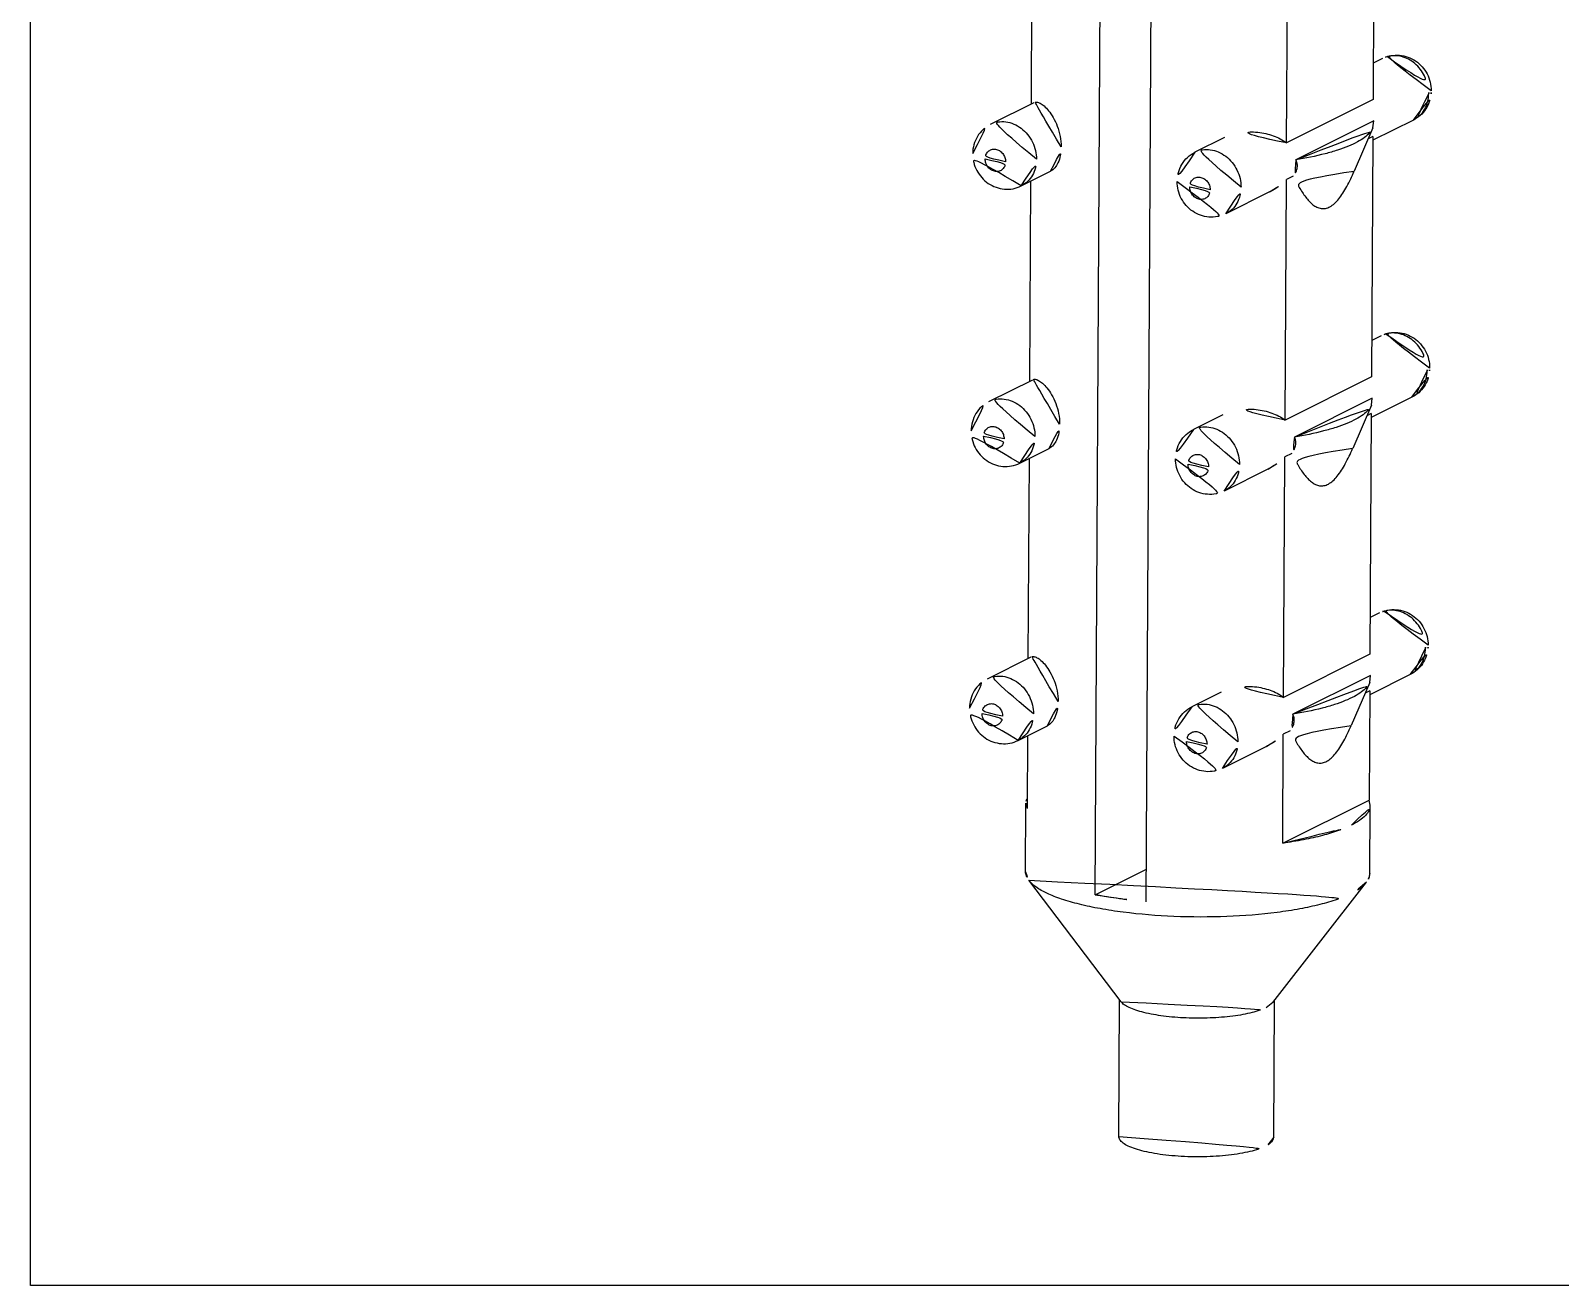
# Model space of a CAD drawing. Extents: x 16296675204 to 16296683393, y -37409618576 to -37409617244.
# Drawn here: x 16296678382.16 to 16296678408.82, y -37409618087.43 to -37409618065.56 of the extents above; entities that cross this region are included whole.
import ezdxf

# ---------------------------------------------------------------- set-up
doc = ezdxf.new("R2010")
doc.units = 0
doc.header["$LTSCALE"] = 10
doc.header["$MEASUREMENT"] = 0
doc.layers.get('0').update_dxf_attribs({"linetype": 'CONTINUOUS'})
doc.layers.add('02___PRT_ALL_AXES', color=7, linetype='CONTINUOUS')

msp = doc.modelspace()

# ---------------------------------------------------------------- linework, layer by layer
at = {"color": 7, "linetype": 'Continuous'}
for p, q in [((16296678400.710119, -37409618080.620667), (16296678400.874649, -37409618051.343536)), ((16296678401.60095, -37409618080.742371), (16296678401.76549, -37409618051.465233)), ((16296678405.56568, -37409618067.136322), (16296678404.209829, -37409618067.814056)), ((16296678405.55097, -37409618067.259781), (16296678405.22578, -37409618068.011147)), ((16296678405.55094, -37409618067.259941), (16296678405.56568, -37409618067.136322)), ((16296678405.55023, -37409618067.406914), (16296678405.469919, -37409618067.44706)), ((16296678404.163879, -37409618068.099876), (16296678404.043501, -37409618068.160057)), ((16296678405.538521, -37409618071.967529), (16296678404.182671, -37409618072.645264)), ((16296678405.52379, -37409618072.091164), (16296678405.538521, -37409618071.967529)), ((16296678405.523821, -37409618072.090988), (16296678405.198629, -37409618072.842361)), ((16296678405.523081, -37409618072.238121), (16296678405.44276, -37409618072.278267)), ((16296678404.13673, -37409618072.931099), (16296678404.01635, -37409618072.991272)), ((16296678405.51137, -37409618076.798737), (16296678404.155519, -37409618077.476479)), ((16296678405.496639, -37409618076.922363), (16296678405.51137, -37409618076.798737)), ((16296678405.49666, -37409618076.922203), (16296678405.17148, -37409618077.673576)), ((16296678405.49593, -37409618077.069328), (16296678405.415609, -37409618077.109467)), ((16296678404.109579, -37409618077.762306), (16296678403.989201, -37409618077.822479)), ((16296678403.97851, -37409618079.724373), (16296678405.485241, -37409618078.971222)), ((16296678405.50473, -37409618079.060501), (16296678405.485241, -37409618078.971222)), ((16296678399.504841, -37409618079.026619), (16296678399.52434, -37409618079.115898)), ((16296678400.710119, -37409618080.620667), (16296678401.604151, -37409618080.17379))]:
    msp.add_line(p, q, dxfattribs=at)
msp.add_lwpolyline([(16296678435.47621, -37409618087.429237), (16296678382.15984, -37409618087.429237), (16296678382.15984, -37409618005.089531), (16296678435.47621, -37409618005.089531)], close=True)
for centre, radius, start, end in [((16296678405.920561, -37409618066.448647), 0.447859, 105.0907784, 116.5407124), ((16296678405.89068, -37409618066.654266), 0.632541, 359.6900716, 3.3253834), ((16296678405.96241, -37409618066.607849), 0.604471, 354.7316924, 359.6765207), ((16296678405.89341, -37409618071.279869), 0.447859, 105.0907784, 116.5407124), ((16296678405.863529, -37409618071.485481), 0.632541, 359.6900716, 3.3253834), ((16296678405.935261, -37409618071.439056), 0.604471, 354.7316924, 359.6765207), ((16296678405.866261, -37409618076.111076), 0.447859, 105.0907784, 116.5407124), ((16296678405.83638, -37409618076.316689), 0.632541, 359.6900716, 3.3253834), ((16296678405.90811, -37409618076.270264), 0.604471, 354.7316924, 359.6765207)]:
    msp.add_arc(centre, radius, start, end, dxfattribs=at)
for points, knots in [([(16296678406.56687, -37409618066.611259), (16296678406.56716, -37409618066.560654), (16296678406.55497, -37409618066.458809), (16296678406.50061, -37409618066.315277), (16296678406.413509, -37409618066.188812), (16296678406.298731, -37409618066.087273), (16296678406.162701, -37409618066.017517), (16296678406.013651, -37409618065.985008), (16296678405.86162, -37409618065.992996), (16296678405.765249, -37409618066.025589), (16296678405.72044, -37409618066.047989)], [0, 0, 0, 0, 0.125412163, 0.251172451, 0.376846193, 0.502210914, 0.627115299, 0.751613101, 0.875868664, 1, 1, 1, 1]), ([(16296678405.803961, -37409618066.016243), (16296678405.843109, -37409618066.005692), (16296678405.92576, -37409618065.995003), (16296678406.05127, -37409618066.011322), (16296678406.17301, -37409618066.058456), (16296678406.32266, -37409618066.159332), (16296678406.46694, -37409618066.343903), (16296678406.516859, -37409618066.526123), (16296678406.52216, -37409618066.617577)], [0, 0, 0, 0, 0.114836293, 0.232872755, 0.355002748, 0.481207114, 0.740522847, 1, 1, 1, 1]), ([(16296678406.256981, -37409618067.121361), (16296678406.2997, -37409618067.100014), (16296678406.379959, -37409618067.045753), (16296678406.47505, -37409618066.936272), (16296678406.53957, -37409618066.806129), (16296678406.559919, -37409618066.711212), (16296678406.564329, -37409618066.663353)], [0, 0, 0, 0, 0.24938222, 0.499005027, 0.74905058, 1, 1, 1, 1]), ([(16296678406.523211, -37409618066.657692), (16296678406.52294, -37409618066.706886), (16296678406.510969, -37409618066.803902), (16296678406.4576, -37409618066.937607), (16296678406.3722, -37409618067.04818), (16296678406.297001, -37409618067.101341), (16296678406.256981, -37409618067.121353)], [0, 0, 0, 0, 0.26305497, 0.516337838, 0.760764768, 1, 1, 1, 1]), ([(16296678398.57629, -37409618067.706306), (16296678398.57658, -37409618067.653908), (16296678398.590811, -37409618067.548813), (16296678398.65307, -37409618067.402924), (16296678398.752661, -37409618067.279778), (16296678398.839621, -37409618067.219467), (16296678398.886181, -37409618067.196213)], [0, 0, 0, 0, 0.250995241, 0.50113091, 0.750689667, 1, 1, 1, 1]), ([(16296678399.68895, -37409618067.805908), (16296678399.68924, -37409618067.754539), (16296678399.67704, -37409618067.650436), (16296678399.62372, -37409618067.502518), (16296678399.53871, -37409618067.370064), (16296678399.427601, -37409618067.261971), (16296678399.297541, -37409618067.185547), (16296678399.156981, -37409618067.146317), (16296678399.01552, -37409618067.147537), (16296678398.926689, -37409618067.175957), (16296678398.886181, -37409618067.196213)], [0, 0, 0, 0, 0.129451959, 0.261224906, 0.393027892, 0.522644409, 0.648310085, 0.769235401, 0.885888901, 1, 1, 1, 1]), ([(16296678404.209829, -37409618067.814056), (16296678404.380899, -37409618067.786186), (16296678404.625271, -37409618067.737663), (16296678404.928711, -37409618067.650742), (16296678405.117161, -37409618067.582863), (16296678405.27524, -37409618067.510048), (16296678405.40147, -37409618067.432991), (16296678405.494829, -37409618067.352287), (16296678405.537649, -37409618067.290489), (16296678405.550871, -37409618067.259941)], [0, 0, 0, 0, 0.349334638, 0.501144104, 0.635835368, 0.752632332, 0.851368115, 0.932906752, 1, 1, 1, 1]), ([(16296678399.42272, -37409618068.269577), (16296678399.377911, -37409618068.291977), (16296678399.28154, -37409618068.32457), (16296678399.129499, -37409618068.332558), (16296678398.980431, -37409618068.300041), (16296678398.844379, -37409618068.23027), (16296678398.72961, -37409618068.128708), (16296678398.64253, -37409618068.002243), (16296678398.588181, -37409618067.858727), (16296678398.576, -37409618067.756897), (16296678398.57629, -37409618067.706306)], [0, 0, 0, 0, 0.124126653, 0.248392657, 0.372910641, 0.497833568, 0.623206885, 0.748876612, 0.874606125, 1, 1, 1, 1]), ([(16296678398.794559, -37409618067.799393), (16296678398.79442, -37409618067.825027), (16296678398.803711, -37409618067.87709), (16296678398.84214, -37409618067.945396), (16296678398.89999, -37409618067.996246), (16296678398.96961, -37409618068.021782), (16296678399.04108, -37409618068.016853), (16296678399.10216, -37409618067.980881), (16296678399.142019, -37409618067.920723), (16296678399.150761, -37409618067.872543), (16296678399.1509, -37409618067.848068)], [0, 0, 0, 0, 0.13222119, 0.266287333, 0.39709956, 0.521213518, 0.638907507, 0.754510424, 0.873783701, 1, 1, 1, 1]), ([(16296678399.1509, -37409618067.848068), (16296678399.151039, -37409618067.822418), (16296678399.14175, -37409618067.770363), (16296678399.103319, -37409618067.702049), (16296678399.045469, -37409618067.651207), (16296678398.975849, -37409618067.625671), (16296678398.904381, -37409618067.630608), (16296678398.8433, -37409618067.666557), (16296678398.80344, -37409618067.72673), (16296678398.794701, -37409618067.77491), (16296678398.794559, -37409618067.799393)], [0, 0, 0, 0, 0.13222119, 0.266287333, 0.39709956, 0.521213518, 0.638907507, 0.754510424, 0.873783701, 1, 1, 1, 1]), ([(16296678402.44952, -37409618067.682983), (16296678402.402969, -37409618067.706253), (16296678402.316, -37409618067.766548), (16296678402.21641, -37409618067.889687), (16296678402.15415, -37409618068.035591), (16296678402.139919, -37409618068.140694), (16296678402.139629, -37409618068.193077)], [0, 0, 0, 0, 0.249297278, 0.498857891, 0.749003889, 1, 1, 1, 1]), ([(16296678403.252291, -37409618068.292686), (16296678403.252581, -37409618068.241318), (16296678403.240379, -37409618068.137222), (16296678403.187059, -37409618067.989304), (16296678403.102051, -37409618067.856842), (16296678402.99094, -37409618067.748741), (16296678402.86088, -37409618067.672333), (16296678402.72032, -37409618067.633087), (16296678402.57885, -37409618067.634323), (16296678402.49003, -37409618067.662727), (16296678402.44952, -37409618067.682991)], [0, 0, 0, 0, 0.129451958, 0.261224906, 0.393027891, 0.522644409, 0.648310085, 0.769235401, 0.885888901, 1, 1, 1, 1]), ([(16296678399.42271, -37409618068.269569), (16296678399.46274, -37409618068.249557), (16296678399.537939, -37409618068.196404), (16296678399.623341, -37409618068.085838), (16296678399.67671, -37409618067.952118), (16296678399.688669, -37409618067.855118), (16296678399.68895, -37409618067.805908)], [0, 0, 0, 0, 0.239235232, 0.483662162, 0.73694503, 1, 1, 1, 1]), ([(16296678404.209829, -37409618067.814056), (16296678404.219021, -37409618067.833527), (16296678404.233749, -37409618067.876556), (16296678404.23657, -37409618067.949448), (16296678404.21332, -37409618068.027687), (16296678404.182421, -37409618068.076187), (16296678404.163879, -37409618068.099876)], [0, 0, 0, 0, 0.211465199, 0.441327156, 0.704593952, 1, 1, 1, 1]), ([(16296678405.22364, -37409618068.016113), (16296678405.18512, -37409618068.105186), (16296678405.12475, -37409618068.234016), (16296678405.032061, -37409618068.392487), (16296678404.960779, -37409618068.493477), (16296678404.88607, -37409618068.575531), (16296678404.8081, -37409618068.634338), (16296678404.72732, -37409618068.665916), (16296678404.646999, -37409618068.667168), (16296678404.571989, -37409618068.641899), (16296678404.502979, -37409618068.596817), (16296678404.438601, -37409618068.53672), (16296678404.355579, -37409618068.437973), (16296678404.2616, -37409618068.291878), (16296678404.196039, -37409618068.166107), (16296678404.163879, -37409618068.099876)], [0, 0, 0, 0, 0.173087809, 0.253248541, 0.327149648, 0.39319113, 0.450410232, 0.499910326, 0.545212741, 0.590633428, 0.638989322, 0.691185098, 0.747191114, 0.868708797, 1, 1, 1, 1]), ([(16296678402.139629, -37409618068.193077), (16296678402.139339, -37409618068.24369), (16296678402.151529, -37409618068.345543), (16296678402.205891, -37409618068.489067), (16296678402.29299, -37409618068.615532), (16296678402.407761, -37409618068.717079), (16296678402.5438, -37409618068.786827), (16296678402.69285, -37409618068.819344), (16296678402.844879, -37409618068.811348), (16296678402.94125, -37409618068.778763), (16296678402.986059, -37409618068.756363)], [0, 0, 0, 0, 0.125412162, 0.251172451, 0.376846193, 0.502210914, 0.627115299, 0.751613101, 0.875868664, 1, 1, 1, 1]), ([(16296678402.357901, -37409618068.286163), (16296678402.357759, -37409618068.311813), (16296678402.36705, -37409618068.363869), (16296678402.405479, -37409618068.432182), (16296678402.463329, -37409618068.483017), (16296678402.532949, -37409618068.50856), (16296678402.60442, -37409618068.503616), (16296678402.665501, -37409618068.467659), (16296678402.70536, -37409618068.407501), (16296678402.7141, -37409618068.359322), (16296678402.714239, -37409618068.334839)], [0, 0, 0, 0, 0.132221257, 0.26628734, 0.397099522, 0.521213448, 0.638907473, 0.75451043, 0.873783761, 1, 1, 1, 1]), ([(16296678402.714239, -37409618068.334839), (16296678402.71438, -37409618068.309196), (16296678402.70509, -37409618068.257141), (16296678402.66666, -37409618068.188828), (16296678402.60881, -37409618068.137993), (16296678402.53919, -37409618068.11245), (16296678402.46772, -37409618068.117393), (16296678402.406639, -37409618068.153343), (16296678402.366779, -37409618068.213509), (16296678402.35804, -37409618068.261688), (16296678402.357901, -37409618068.286163)], [0, 0, 0, 0, 0.132221257, 0.26628734, 0.397099522, 0.521213448, 0.638907473, 0.75451043, 0.873783761, 1, 1, 1, 1]), ([(16296678402.98605, -37409618068.756348), (16296678403.026079, -37409618068.736343), (16296678403.101271, -37409618068.683167), (16296678403.18668, -37409618068.572617), (16296678403.240049, -37409618068.438904), (16296678403.25201, -37409618068.341904), (16296678403.252291, -37409618068.292686)], [0, 0, 0, 0, 0.239235232, 0.483662162, 0.73694503, 1, 1, 1, 1]), ([(16296678406.539721, -37409618071.442467), (16296678406.540001, -37409618071.391861), (16296678406.527821, -37409618071.290024), (16296678406.473459, -37409618071.146477), (16296678406.38636, -37409618071.02002), (16296678406.27158, -37409618070.91848), (16296678406.13555, -37409618070.848717), (16296678405.9865, -37409618070.816223), (16296678405.834471, -37409618070.824211), (16296678405.7381, -37409618070.856796), (16296678405.693291, -37409618070.879204)], [0, 0, 0, 0, 0.125412163, 0.251172451, 0.376846193, 0.502210914, 0.627115299, 0.751613101, 0.875868664, 1, 1, 1, 1]), ([(16296678405.77681, -37409618070.84745), (16296678405.81596, -37409618070.836899), (16296678405.898609, -37409618070.82621), (16296678406.02412, -37409618070.842529), (16296678406.145861, -37409618070.889679), (16296678406.295509, -37409618070.99054), (16296678406.439791, -37409618071.175117), (16296678406.48971, -37409618071.35733), (16296678406.495001, -37409618071.448776)], [0, 0, 0, 0, 0.114836293, 0.232872755, 0.355002748, 0.481207114, 0.740522847, 1, 1, 1, 1]), ([(16296678406.22983, -37409618071.952568), (16296678406.272551, -37409618071.931213), (16296678406.3528, -37409618071.876961), (16296678406.447901, -37409618071.767479), (16296678406.512421, -37409618071.637337), (16296678406.532761, -37409618071.542419), (16296678406.53718, -37409618071.49456)], [0, 0, 0, 0, 0.24938222, 0.499005027, 0.74905058, 1, 1, 1, 1]), ([(16296678406.496059, -37409618071.488899), (16296678406.495781, -37409618071.538109), (16296678406.48382, -37409618071.635109), (16296678406.43045, -37409618071.768829), (16296678406.345051, -37409618071.879387), (16296678406.26985, -37409618071.932549), (16296678406.22982, -37409618071.95256)], [0, 0, 0, 0, 0.26305497, 0.516337838, 0.760764768, 1, 1, 1, 1]), ([(16296678398.549141, -37409618072.537514), (16296678398.549431, -37409618072.485123), (16296678398.56366, -37409618072.380028), (16296678398.625919, -37409618072.234131), (16296678398.7255, -37409618072.110977), (16296678398.812469, -37409618072.05069), (16296678398.85903, -37409618072.02742)], [0, 0, 0, 0, 0.250995241, 0.50113091, 0.750689667, 1, 1, 1, 1]), ([(16296678399.6618, -37409618072.637123), (16296678399.66209, -37409618072.585747), (16296678399.649891, -37409618072.481651), (16296678399.596569, -37409618072.333733), (16296678399.51156, -37409618072.201271), (16296678399.40045, -37409618072.093178), (16296678399.27039, -37409618072.016747), (16296678399.129829, -37409618071.977524), (16296678398.988359, -37409618071.978752), (16296678398.89954, -37409618072.007172), (16296678398.85903, -37409618072.02742)], [0, 0, 0, 0, 0.129451959, 0.261224906, 0.393027892, 0.522644409, 0.648310085, 0.769235401, 0.885888901, 1, 1, 1, 1]), ([(16296678404.182671, -37409618072.645264), (16296678404.35375, -37409618072.617409), (16296678404.59812, -37409618072.568871), (16296678404.90156, -37409618072.481949), (16296678405.09001, -37409618072.414062), (16296678405.248091, -37409618072.341263), (16296678405.374319, -37409618072.264214), (16296678405.46767, -37409618072.183487), (16296678405.51049, -37409618072.121696), (16296678405.52372, -37409618072.091164)], [0, 0, 0, 0, 0.349334638, 0.501144104, 0.635835368, 0.752632332, 0.851368115, 0.932906752, 1, 1, 1, 1]), ([(16296678399.395571, -37409618073.100792), (16296678399.35076, -37409618073.123177), (16296678399.254391, -37409618073.155777), (16296678399.10235, -37409618073.163757), (16296678398.953279, -37409618073.131248), (16296678398.81723, -37409618073.061478), (16296678398.702459, -37409618072.959923), (16296678398.615379, -37409618072.833458), (16296678398.561029, -37409618072.689941), (16296678398.548849, -37409618072.58812), (16296678398.549141, -37409618072.537514)], [0, 0, 0, 0, 0.124126653, 0.248392657, 0.372910641, 0.497833568, 0.623206885, 0.748876612, 0.874606125, 1, 1, 1, 1]), ([(16296678399.123739, -37409618072.679283), (16296678399.12389, -37409618072.653633), (16296678399.114599, -37409618072.601578), (16296678399.07617, -37409618072.533257), (16296678399.01832, -37409618072.482407), (16296678398.9487, -37409618072.456886), (16296678398.87723, -37409618072.461823), (16296678398.816151, -37409618072.49778), (16296678398.776291, -37409618072.557938), (16296678398.76755, -37409618072.606117), (16296678398.76741, -37409618072.6306)], [0, 0, 0, 0, 0.13222119, 0.266287333, 0.39709956, 0.521213518, 0.638907507, 0.754510424, 0.873783701, 1, 1, 1, 1]), ([(16296678402.422371, -37409618072.514191), (16296678402.375811, -37409618072.537468), (16296678402.288851, -37409618072.597763), (16296678402.18926, -37409618072.720901), (16296678402.127001, -37409618072.866798), (16296678402.11277, -37409618072.971893), (16296678402.112471, -37409618073.024292)], [0, 0, 0, 0, 0.249297278, 0.498857891, 0.749003889, 1, 1, 1, 1]), ([(16296678403.22514, -37409618073.123901), (16296678403.22543, -37409618073.072533), (16296678403.213221, -37409618072.96843), (16296678403.15991, -37409618072.820511), (16296678403.0749, -37409618072.688049), (16296678402.963791, -37409618072.579964), (16296678402.833731, -37409618072.503532), (16296678402.693159, -37409618072.464302), (16296678402.551701, -37409618072.46553), (16296678402.462879, -37409618072.49395), (16296678402.422371, -37409618072.514198)], [0, 0, 0, 0, 0.129451958, 0.261224906, 0.393027891, 0.522644409, 0.648310085, 0.769235401, 0.885888901, 1, 1, 1, 1]), ([(16296678398.76741, -37409618072.6306), (16296678398.767269, -37409618072.656242), (16296678398.77656, -37409618072.708298), (16296678398.814989, -37409618072.776611), (16296678398.872841, -37409618072.827461), (16296678398.942459, -37409618072.852989), (16296678399.013929, -37409618072.848053), (16296678399.07501, -37409618072.812103), (16296678399.11487, -37409618072.75193), (16296678399.12361, -37409618072.703751), (16296678399.123739, -37409618072.679283)], [0, 0, 0, 0, 0.13222119, 0.266287333, 0.39709956, 0.521213518, 0.638907507, 0.754510424, 0.873783701, 1, 1, 1, 1]), ([(16296678399.395559, -37409618073.100777), (16296678399.435591, -37409618073.080772), (16296678399.51078, -37409618073.027611), (16296678399.596189, -37409618072.917053), (16296678399.649561, -37409618072.783333), (16296678399.66152, -37409618072.686333), (16296678399.6618, -37409618072.637123)], [0, 0, 0, 0, 0.239235232, 0.483662162, 0.73694503, 1, 1, 1, 1]), ([(16296678404.182671, -37409618072.645264), (16296678404.19187, -37409618072.664726), (16296678404.2066, -37409618072.707779), (16296678404.209419, -37409618072.780647), (16296678404.186171, -37409618072.858887), (16296678404.15527, -37409618072.90741), (16296678404.13673, -37409618072.931099)], [0, 0, 0, 0, 0.211465199, 0.441327156, 0.704593952, 1, 1, 1, 1]), ([(16296678405.196489, -37409618072.847328), (16296678405.15797, -37409618072.936409), (16296678405.097601, -37409618073.065239), (16296678405.00491, -37409618073.223686), (16296678404.93363, -37409618073.324699), (16296678404.858919, -37409618073.406738), (16296678404.780939, -37409618073.465553), (16296678404.700171, -37409618073.497139), (16296678404.61985, -37409618073.498367), (16296678404.54483, -37409618073.473106), (16296678404.47583, -37409618073.428017), (16296678404.411449, -37409618073.367928), (16296678404.328421, -37409618073.26918), (16296678404.234449, -37409618073.123093), (16296678404.16889, -37409618072.997307), (16296678404.13673, -37409618072.931099)], [0, 0, 0, 0, 0.173087809, 0.253248541, 0.327149648, 0.39319113, 0.450410232, 0.499910326, 0.545212741, 0.590633428, 0.638989322, 0.691185098, 0.747191114, 0.868708797, 1, 1, 1, 1]), ([(16296678402.112471, -37409618073.024292), (16296678402.11219, -37409618073.074913), (16296678402.12438, -37409618073.176743), (16296678402.17874, -37409618073.320267), (16296678402.265841, -37409618073.446747), (16296678402.38061, -37409618073.548286), (16296678402.516649, -37409618073.618027), (16296678402.665701, -37409618073.650543), (16296678402.81773, -37409618073.642563), (16296678402.914101, -37409618073.609962), (16296678402.9589, -37409618073.58757)], [0, 0, 0, 0, 0.125412162, 0.251172451, 0.376846193, 0.502210914, 0.627115299, 0.751613101, 0.875868664, 1, 1, 1, 1]), ([(16296678402.33075, -37409618073.117378), (16296678402.33061, -37409618073.143021), (16296678402.339899, -37409618073.195084), (16296678402.378321, -37409618073.26339), (16296678402.43618, -37409618073.31424), (16296678402.5058, -37409618073.339767), (16296678402.577271, -37409618073.334831), (16296678402.63835, -37409618073.298866), (16296678402.678209, -37409618073.238708), (16296678402.686951, -37409618073.190529), (16296678402.68708, -37409618073.166054)], [0, 0, 0, 0, 0.132221257, 0.26628734, 0.397099522, 0.521213448, 0.638907473, 0.75451043, 0.873783761, 1, 1, 1, 1]), ([(16296678402.68708, -37409618073.166054), (16296678402.687229, -37409618073.140411), (16296678402.67794, -37409618073.088364), (16296678402.639509, -37409618073.020027), (16296678402.581659, -37409618072.969193), (16296678402.512039, -37409618072.943657), (16296678402.440571, -37409618072.948601), (16296678402.37949, -37409618072.984558), (16296678402.339621, -37409618073.044724), (16296678402.330891, -37409618073.092903), (16296678402.33075, -37409618073.117378)], [0, 0, 0, 0, 0.132221257, 0.26628734, 0.397099522, 0.521213448, 0.638907473, 0.75451043, 0.873783761, 1, 1, 1, 1]), ([(16296678402.9589, -37409618073.587563), (16296678402.99893, -37409618073.567543), (16296678403.07412, -37409618073.514389), (16296678403.159531, -37409618073.403816), (16296678403.212891, -37409618073.270111), (16296678403.224859, -37409618073.173103), (16296678403.22514, -37409618073.123901)], [0, 0, 0, 0, 0.239235232, 0.483662162, 0.73694503, 1, 1, 1, 1]), ([(16296678406.512569, -37409618076.273682), (16296678406.51285, -37409618076.223083), (16296678406.500669, -37409618076.121231), (16296678406.446301, -37409618075.977699), (16296678406.359209, -37409618075.851227), (16296678406.244431, -37409618075.749687), (16296678406.1084, -37409618075.679939), (16296678405.959339, -37409618075.64743), (16296678405.80731, -37409618075.655418), (16296678405.710951, -37409618075.688011), (16296678405.66614, -37409618075.710411)], [0, 0, 0, 0, 0.125412163, 0.251172451, 0.376846193, 0.502210914, 0.627115299, 0.751613101, 0.875868664, 1, 1, 1, 1]), ([(16296678405.74966, -37409618075.678673), (16296678405.788811, -37409618075.668114), (16296678405.87146, -37409618075.657417), (16296678405.996969, -37409618075.673737), (16296678406.11871, -37409618075.720886), (16296678406.26836, -37409618075.821747), (16296678406.41263, -37409618076.006317), (16296678406.462561, -37409618076.188553), (16296678406.46785, -37409618076.279999)], [0, 0, 0, 0, 0.114836293, 0.232872755, 0.355002748, 0.481207114, 0.740522847, 1, 1, 1, 1]), ([(16296678406.46891, -37409618076.320107), (16296678406.46863, -37409618076.369324), (16296678406.456671, -37409618076.466316), (16296678406.403299, -37409618076.600037), (16296678406.3179, -37409618076.710602), (16296678406.242701, -37409618076.763763), (16296678406.202669, -37409618076.783783)], [0, 0, 0, 0, 0.26305497, 0.516337838, 0.760764768, 1, 1, 1, 1]), ([(16296678406.202681, -37409618076.783783), (16296678406.245399, -37409618076.762428), (16296678406.325649, -37409618076.708183), (16296678406.42074, -37409618076.598686), (16296678406.48527, -37409618076.468552), (16296678406.50561, -37409618076.373627), (16296678406.510031, -37409618076.325768)], [0, 0, 0, 0, 0.24938222, 0.499005027, 0.74905058, 1, 1, 1, 1]), ([(16296678399.634649, -37409618077.46833), (16296678399.634939, -37409618077.416946), (16296678399.62273, -37409618077.312866), (16296678399.56942, -37409618077.16494), (16296678399.484409, -37409618077.032494), (16296678399.373289, -37409618076.924393), (16296678399.24324, -37409618076.847961), (16296678399.102671, -37409618076.808739), (16296678398.96121, -37409618076.809959), (16296678398.872391, -37409618076.838379), (16296678398.831881, -37409618076.858627)], [0, 0, 0, 0, 0.129451959, 0.261224906, 0.393027892, 0.522644409, 0.648310085, 0.769235401, 0.885888901, 1, 1, 1, 1]), ([(16296678398.52198, -37409618077.368729), (16296678398.52228, -37409618077.316322), (16296678398.536501, -37409618077.211243), (16296678398.598761, -37409618077.065338), (16296678398.698351, -37409618076.942192), (16296678398.78532, -37409618076.881897), (16296678398.831881, -37409618076.858627)], [0, 0, 0, 0, 0.250995241, 0.50113091, 0.750689667, 1, 1, 1, 1]), ([(16296678404.155519, -37409618077.476479), (16296678404.326599, -37409618077.448624), (16296678404.570971, -37409618077.400093), (16296678404.874411, -37409618077.313164), (16296678405.062851, -37409618077.24527), (16296678405.22093, -37409618077.17247), (16296678405.34716, -37409618077.095413), (16296678405.440519, -37409618077.014709), (16296678405.483339, -37409618076.952911), (16296678405.496571, -37409618076.922363)], [0, 0, 0, 0, 0.349334638, 0.501144104, 0.635835368, 0.752632332, 0.851368115, 0.932906752, 1, 1, 1, 1]), ([(16296678399.09659, -37409618077.510483), (16296678399.096741, -37409618077.48484), (16296678399.08745, -37409618077.432793), (16296678399.049021, -37409618077.364471), (16296678398.991171, -37409618077.313622), (16296678398.921551, -37409618077.288094), (16296678398.85008, -37409618077.29303), (16296678398.789, -37409618077.328987), (16296678398.74913, -37409618077.389153), (16296678398.7404, -37409618077.437332), (16296678398.740259, -37409618077.461807)], [0, 0, 0, 0, 0.13222119, 0.266287333, 0.39709956, 0.521213518, 0.638907507, 0.754510424, 0.873783701, 1, 1, 1, 1]), ([(16296678402.39522, -37409618077.345413), (16296678402.34866, -37409618077.368683), (16296678402.26169, -37409618077.42897), (16296678402.162109, -37409618077.552109), (16296678402.09984, -37409618077.698013), (16296678402.085621, -37409618077.803101), (16296678402.08532, -37409618077.855507)], [0, 0, 0, 0, 0.249297278, 0.498857891, 0.749003889, 1, 1, 1, 1]), ([(16296678403.197981, -37409618077.955109), (16296678403.198271, -37409618077.903732), (16296678403.186069, -37409618077.799637), (16296678403.132759, -37409618077.651718), (16296678403.047741, -37409618077.519257), (16296678402.93663, -37409618077.411163), (16296678402.80658, -37409618077.33474), (16296678402.66601, -37409618077.295517), (16296678402.524549, -37409618077.296738), (16296678402.43573, -37409618077.325157), (16296678402.39522, -37409618077.345413)], [0, 0, 0, 0, 0.129451958, 0.261224906, 0.393027891, 0.522644409, 0.648310085, 0.769235401, 0.885888901, 1, 1, 1, 1]), ([(16296678399.36841, -37409618077.931999), (16296678399.32361, -37409618077.954399), (16296678399.22724, -37409618077.986992), (16296678399.075199, -37409618077.99498), (16296678398.92613, -37409618077.962463), (16296678398.790079, -37409618077.892693), (16296678398.675301, -37409618077.79113), (16296678398.58823, -37409618077.664673), (16296678398.53388, -37409618077.521149), (16296678398.5217, -37409618077.419327), (16296678398.52198, -37409618077.368729)], [0, 0, 0, 0, 0.124126653, 0.248392657, 0.372910641, 0.497833568, 0.623206885, 0.748876612, 0.874606125, 1, 1, 1, 1]), ([(16296678398.740259, -37409618077.461807), (16296678398.74012, -37409618077.48745), (16296678398.749411, -37409618077.539513), (16296678398.78783, -37409618077.607826), (16296678398.84569, -37409618077.658669), (16296678398.91531, -37409618077.684196), (16296678398.98678, -37409618077.67926), (16296678399.047859, -37409618077.643303), (16296678399.087721, -37409618077.583153), (16296678399.09646, -37409618077.534973), (16296678399.09659, -37409618077.510483)], [0, 0, 0, 0, 0.13222119, 0.266287333, 0.39709956, 0.521213518, 0.638907507, 0.754510424, 0.873783701, 1, 1, 1, 1]), ([(16296678399.36841, -37409618077.931992), (16296678399.40844, -37409618077.91198), (16296678399.483629, -37409618077.858818), (16296678399.56904, -37409618077.74826), (16296678399.6224, -37409618077.61454), (16296678399.634371, -37409618077.51754), (16296678399.634649, -37409618077.46833)], [0, 0, 0, 0, 0.239235232, 0.483662162, 0.73694503, 1, 1, 1, 1]), ([(16296678404.155519, -37409618077.476479), (16296678404.164721, -37409618077.495949), (16296678404.179449, -37409618077.538986), (16296678404.18227, -37409618077.61187), (16296678404.159019, -37409618077.690109), (16296678404.12812, -37409618077.738617), (16296678404.109579, -37409618077.762306)], [0, 0, 0, 0, 0.211465199, 0.441327156, 0.704593952, 1, 1, 1, 1]), ([(16296678402.08532, -37409618077.855507), (16296678402.085039, -37409618077.906113), (16296678402.097231, -37409618078.007957), (16296678402.15159, -37409618078.151489), (16296678402.238689, -37409618078.277946), (16296678402.35346, -37409618078.379501), (16296678402.489491, -37409618078.449249), (16296678402.63855, -37409618078.481758), (16296678402.790581, -37409618078.47377), (16296678402.88695, -37409618078.441177), (16296678402.931749, -37409618078.418777)], [0, 0, 0, 0, 0.125412162, 0.251172451, 0.376846193, 0.502210914, 0.627115299, 0.751613101, 0.875868664, 1, 1, 1, 1]), ([(16296678402.659929, -37409618077.997261), (16296678402.66008, -37409618077.971619), (16296678402.650789, -37409618077.919563), (16296678402.61236, -37409618077.85125), (16296678402.55451, -37409618077.8004), (16296678402.48489, -37409618077.774872), (16296678402.41342, -37409618077.779808), (16296678402.352341, -37409618077.815773), (16296678402.312469, -37409618077.875931), (16296678402.30374, -37409618077.92411), (16296678402.3036, -37409618077.948593)], [0, 0, 0, 0, 0.132221257, 0.26628734, 0.397099522, 0.521213448, 0.638907473, 0.75451043, 0.873783761, 1, 1, 1, 1]), ([(16296678405.16934, -37409618077.678543), (16296678405.130819, -37409618077.767616), (16296678405.07045, -37409618077.896446), (16296678404.97776, -37409618078.054901), (16296678404.906481, -37409618078.155907), (16296678404.83177, -37409618078.237953), (16296678404.75379, -37409618078.296761), (16296678404.673019, -37409618078.328346), (16296678404.592699, -37409618078.329582), (16296678404.517679, -37409618078.304321), (16296678404.448681, -37409618078.259232), (16296678404.384291, -37409618078.199142), (16296678404.30127, -37409618078.100388), (16296678404.2073, -37409618077.9543), (16296678404.141741, -37409618077.828529), (16296678404.109579, -37409618077.762306)], [0, 0, 0, 0, 0.173087809, 0.253248541, 0.327149648, 0.39319113, 0.450410232, 0.499910326, 0.545212741, 0.590633428, 0.638989322, 0.691185098, 0.747191114, 0.868708797, 1, 1, 1, 1]), ([(16296678402.3036, -37409618077.948593), (16296678402.303459, -37409618077.974228), (16296678402.31275, -37409618078.026283), (16296678402.35117, -37409618078.094597), (16296678402.409031, -37409618078.145447), (16296678402.478649, -37409618078.170967), (16296678402.550119, -37409618078.166039), (16296678402.6112, -37409618078.130081), (16296678402.65106, -37409618078.069923), (16296678402.6598, -37409618078.021744), (16296678402.659929, -37409618077.997261)], [0, 0, 0, 0, 0.132221257, 0.26628734, 0.397099522, 0.521213448, 0.638907473, 0.75451043, 0.873783761, 1, 1, 1, 1]), ([(16296678402.931749, -37409618078.41877), (16296678402.971781, -37409618078.398758), (16296678403.04697, -37409618078.345596), (16296678403.13238, -37409618078.235039), (16296678403.18574, -37409618078.101318), (16296678403.19771, -37409618078.004318), (16296678403.197981, -37409618077.955109)], [0, 0, 0, 0, 0.239235232, 0.483662162, 0.73694503, 1, 1, 1, 1]), ([(16296678399.517509, -37409618078.956932), (16296678399.515459, -37409618078.962646), (16296678399.50832, -37409618078.985229), (16296678399.50494, -37409618079.009018), (16296678399.504841, -37409618079.026619)], [0, 0, 0, 0, 0.256459594, 1, 1, 1, 1]), ([(16296678405.17729, -37409618079.408653), (16296678405.22607, -37409618079.384262), (16296678405.312731, -37409618079.335251), (16296678405.4188, -37409618079.249763), (16296678405.48719, -37409618079.159012), (16296678405.504551, -37409618079.091476), (16296678405.50474, -37409618079.060501)], [0, 0, 0, 0, 0.327708956, 0.596202456, 0.81381354, 1, 1, 1, 1]), ([(16296678403.97851, -37409618079.724373), (16296678404.100809, -37409618079.707237), (16296678404.33279, -37409618079.669289), (16296678404.657539, -37409618079.596916), (16296678404.93676, -37409618079.513329), (16296678405.103741, -37409618079.445396), (16296678405.17729, -37409618079.408653)], [0, 0, 0, 0, 0.297779508, 0.566554725, 0.801727028, 1, 1, 1, 1]), ([(16296678400.710119, -37409618080.620667), (16296678400.85145, -37409618080.648468), (16296678401.147579, -37409618080.696533), (16296678401.445761, -37409618080.729012), (16296678401.60095, -37409618080.742371)], [0, 0, 0, 0, 0.480442195, 1, 1, 1, 1])]:
    msp.add_open_spline(points, degree=3, knots=knots, dxfattribs=at)
at = {"layer": '02___PRT_ALL_AXES', "color": 7, "linetype": 'Continuous'}
for p, q in [((16296678405.577379, -37409618062.575699), (16296678405.553829, -37409618066.765984)), ((16296678399.6129, -37409618063.356873), (16296678399.593309, -37409618066.842743)), ((16296678404.0471, -37409618067.519127), (16296678404.07065, -37409618063.32885)), ((16296678405.72044, -37409618066.047989), (16296678405.557409, -37409618066.129478)), ((16296678398.886181, -37409618067.196213), (16296678399.64896, -37409618066.814934)), ((16296678405.553829, -37409618066.765984), (16296678404.0471, -37409618067.519127)), ((16296678406.256981, -37409618067.121361), (16296678405.54985, -37409618067.474823)), ((16296678402.96208, -37409618067.426773), (16296678402.44952, -37409618067.682983)), ((16296678405.55023, -37409618067.406914), (16296678405.52668, -37409618071.597191)), ((16296678399.42272, -37409618068.269577), (16296678399.93541, -37409618068.013313)), ((16296678399.585751, -37409618068.188087), (16296678399.56616, -37409618071.67395)), ((16296678404.019951, -37409618072.350327), (16296678404.043501, -37409618068.160057)), ((16296678403.748831, -37409618068.375076), (16296678402.986059, -37409618068.756363)), ((16296678405.693291, -37409618070.879204), (16296678405.53026, -37409618070.960693)), ((16296678398.85903, -37409618072.02742), (16296678399.621811, -37409618071.646133)), ((16296678405.52668, -37409618071.597191), (16296678404.019951, -37409618072.350327)), ((16296678406.22983, -37409618071.952568), (16296678405.522699, -37409618072.306038)), ((16296678402.934931, -37409618072.257988), (16296678402.422371, -37409618072.514191)), ((16296678405.523081, -37409618072.238121), (16296678405.499531, -37409618076.428398)), ((16296678399.395571, -37409618073.100792), (16296678399.908251, -37409618072.844521)), ((16296678399.558599, -37409618073.019287), (16296678399.539009, -37409618076.505173)), ((16296678403.9928, -37409618077.181549), (16296678404.01635, -37409618072.991272)), ((16296678403.72168, -37409618073.206291), (16296678402.9589, -37409618073.58757)), ((16296678405.66614, -37409618075.710411), (16296678405.503111, -37409618075.791901)), ((16296678398.831881, -37409618076.858627), (16296678399.59466, -37409618076.477341)), ((16296678405.499531, -37409618076.428398), (16296678403.9928, -37409618077.181549)), ((16296678406.202681, -37409618076.783783), (16296678405.495541, -37409618077.137253)), ((16296678402.90778, -37409618077.089203), (16296678402.39522, -37409618077.345413)), ((16296678405.49593, -37409618077.069328), (16296678405.485241, -37409618078.971222)), ((16296678399.36841, -37409618077.931999), (16296678399.8811, -37409618077.675728)), ((16296678399.53145, -37409618077.850502), (16296678399.52434, -37409618079.115898)), ((16296678403.97851, -37409618079.724373), (16296678403.989201, -37409618077.822479)), ((16296678403.69453, -37409618078.037498), (16296678402.931749, -37409618078.418777)), ((16296678399.498131, -37409618080.219643), (16296678399.504841, -37409618079.026703)), ((16296678405.498039, -37409618080.253357), (16296678405.50474, -37409618079.060417)), ((16296678401.16111, -37409618082.485481), (16296678399.55438, -37409618080.369987)), ((16296678403.80969, -37409618082.500366), (16296678405.4401, -37409618080.403061)), ((16296678401.122231, -37409618084.833427), (16296678401.135611, -37409618082.451897)), ((16296678403.82218, -37409618084.848602), (16296678403.835569, -37409618082.467079)), ((16296678403.80969, -37409618082.500366), (16296678403.68841, -37409618082.589699))]:
    msp.add_line(p, q, dxfattribs=at)
for points, knots in [([(16296678400.11903, -37409618067.590927), (16296678400.119381, -37409618067.528839), (16296678400.10676, -37409618067.404907), (16296678400.056601, -37409618067.231499), (16296678399.985729, -37409618067.081703), (16296678399.90659, -37409618066.964157), (16296678399.829411, -37409618066.880814), (16296678399.767349, -37409618066.834297), (16296678399.723009, -37409618066.814163), (16296678399.695259, -37409618066.807251), (16296678399.67021, -37409618066.807091), (16296678399.655161, -37409618066.811768), (16296678399.648581, -37409618066.815117)], [0, 0, 0, 0, 0.188908674, 0.376073293, 0.54675457, 0.691061789, 0.805447283, 0.891159386, 0.924666629, 0.953027635, 0.977533432, 1, 1, 1, 1]), ([(16296678404.0471, -37409618067.519127), (16296678403.978331, -37409618067.464897), (16296678403.85639, -37409618067.404137), (16296678403.68288, -37409618067.35463), (16296678403.39748, -37409618067.307877), (16296678403.137119, -37409618067.339348), (16296678402.96093, -37409618067.427361)], [0, 0, 0, 0, 0.232176021, 0.353206422, 0.477864579, 1, 1, 1, 1]), ([(16296678399.93376, -37409618068.014122), (16296678399.99188, -37409618067.985123), (16296678400.06299, -37409618067.888878), (16296678400.10965, -37409618067.7369), (16296678400.11875, -37409618067.641441), (16296678400.11903, -37409618067.590927)], [0, 0, 0, 0, 0.406664804, 0.683745555, 1, 1, 1, 1]), ([(16296678403.750389, -37409618068.374313), (16296678403.77742, -37409618068.360733), (16296678403.88364, -37409618068.302109), (16296678403.980961, -37409618068.226303), (16296678404.043501, -37409618068.160057)], [0, 0, 0, 0, 0.249256891, 1, 1, 1, 1]), ([(16296678400.091881, -37409618072.422142), (16296678400.09223, -37409618072.360046), (16296678400.079611, -37409618072.236122), (16296678400.029449, -37409618072.062714), (16296678399.95858, -37409618071.91291), (16296678399.87944, -37409618071.795372), (16296678399.802259, -37409618071.712013), (16296678399.7402, -37409618071.665512), (16296678399.69585, -37409618071.64537), (16296678399.66811, -37409618071.638474), (16296678399.643049, -37409618071.638298), (16296678399.62801, -37409618071.642982), (16296678399.621429, -37409618071.646317)], [0, 0, 0, 0, 0.188908674, 0.376073293, 0.54675457, 0.691061789, 0.805447283, 0.891159386, 0.924666629, 0.953027635, 0.977533432, 1, 1, 1, 1]), ([(16296678404.019951, -37409618072.350327), (16296678403.95118, -37409618072.296112), (16296678403.829241, -37409618072.235352), (16296678403.655729, -37409618072.185837), (16296678403.370331, -37409618072.139076), (16296678403.10997, -37409618072.170563), (16296678402.933781, -37409618072.258583)], [0, 0, 0, 0, 0.232176021, 0.353206422, 0.477864579, 1, 1, 1, 1]), ([(16296678399.90661, -37409618072.845329), (16296678399.964729, -37409618072.81633), (16296678400.035839, -37409618072.720093), (16296678400.0825, -37409618072.568108), (16296678400.091591, -37409618072.472656), (16296678400.091881, -37409618072.422142)], [0, 0, 0, 0, 0.406664804, 0.683745555, 1, 1, 1, 1]), ([(16296678403.72323, -37409618073.205513), (16296678403.750271, -37409618073.191948), (16296678403.856489, -37409618073.133324), (16296678403.95381, -37409618073.057503), (16296678404.01635, -37409618072.991272)], [0, 0, 0, 0, 0.249256891, 1, 1, 1, 1]), ([(16296678400.06473, -37409618077.253349), (16296678400.065081, -37409618077.191261), (16296678400.05246, -37409618077.067329), (16296678400.0023, -37409618076.893921), (16296678399.931431, -37409618076.744133), (16296678399.852289, -37409618076.626587), (16296678399.775101, -37409618076.543228), (16296678399.713051, -37409618076.496719), (16296678399.668699, -37409618076.476593), (16296678399.640949, -37409618076.469673), (16296678399.6159, -37409618076.469513), (16296678399.600861, -37409618076.47419), (16296678399.594271, -37409618076.477539)], [0, 0, 0, 0, 0.188908674, 0.376073293, 0.54675457, 0.691061789, 0.805447283, 0.891159386, 0.924666629, 0.953027635, 0.977533432, 1, 1, 1, 1]), ([(16296678403.9928, -37409618077.181549), (16296678403.92403, -37409618077.127319), (16296678403.80209, -37409618077.066559), (16296678403.62858, -37409618077.017036), (16296678403.34317, -37409618076.970299), (16296678403.082821, -37409618077.001762), (16296678402.90663, -37409618077.089783)], [0, 0, 0, 0, 0.232176021, 0.353206422, 0.477864579, 1, 1, 1, 1]), ([(16296678399.879459, -37409618077.676537), (16296678399.93758, -37409618077.647537), (16296678400.00869, -37409618077.5513), (16296678400.055349, -37409618077.399307), (16296678400.06444, -37409618077.303864), (16296678400.06473, -37409618077.253349)], [0, 0, 0, 0, 0.406664804, 0.683745555, 1, 1, 1, 1]), ([(16296678403.696079, -37409618078.03672), (16296678403.72311, -37409618078.023163), (16296678403.82934, -37409618077.964531), (16296678403.926649, -37409618077.888718), (16296678403.989201, -37409618077.822479)], [0, 0, 0, 0, 0.249256891, 1, 1, 1, 1]), ([(16296678399.49814, -37409618080.219643), (16296678399.498011, -37409618080.245209), (16296678399.508739, -37409618080.29985), (16296678399.537029, -37409618080.347153), (16296678399.55438, -37409618080.369987)], [0, 0, 0, 0, 0.47136823, 1, 1, 1, 1]), ([(16296678405.49802, -37409618080.253357), (16296678405.49789, -37409618080.278923), (16296678405.48654, -37409618080.33345), (16296678405.45771, -37409618080.380417), (16296678405.440109, -37409618080.403061)], [0, 0, 0, 0, 0.471340111, 1, 1, 1, 1]), ([(16296678399.55438, -37409618080.369987), (16296678399.588631, -37409618080.41507), (16296678399.68915, -37409618080.501572), (16296678399.88409, -37409618080.60791), (16296678400.139339, -37409618080.706451), (16296678400.44957, -37409618080.794403), (16296678400.80818, -37409618080.869781), (16296678401.35635, -37409618080.953323), (16296678402.094709, -37409618081.011887), (16296678402.99284, -37409618081.013062), (16296678403.72579, -37409618080.956413), (16296678404.26528, -37409618080.873947), (16296678404.614611, -37409618080.799492), (16296678404.913931, -37409618080.712311), (16296678405.092449, -37409618080.640633), (16296678405.170589, -37409618080.601578)], [0, 0, 0, 0, 0.029343938, 0.067510224, 0.114827429, 0.170807058, 0.234496415, 0.30462986, 0.458096793, 0.617852862, 0.769746917, 0.838555187, 0.90060718, 0.954725156, 1, 1, 1, 1]), ([(16296678405.440109, -37409618080.403061), (16296678405.409719, -37409618080.442146), (16296678405.32428, -37409618080.517502), (16296678405.226681, -37409618080.57354), (16296678405.170589, -37409618080.601578)], [0, 0, 0, 0, 0.441197182, 1, 1, 1, 1]), ([(16296678401.16114, -37409618082.485481), (16296678401.17654, -37409618082.505768), (16296678401.221769, -37409618082.544701), (16296678401.3095, -37409618082.592537), (16296678401.424351, -37409618082.636887), (16296678401.622561, -37409618082.693001), (16296678401.917009, -37409618082.743446), (16296678402.30422, -37409618082.774384), (16296678402.708441, -37409618082.774857), (16296678403.03824, -37409618082.749359), (16296678403.281019, -37409618082.712273), (16296678403.438219, -37409618082.678757), (16296678403.57292, -37409618082.639503), (16296678403.653259, -37409618082.607262), (16296678403.68841, -37409618082.589699)], [0, 0, 0, 0, 0.029341703, 0.067511438, 0.114831811, 0.170813802, 0.304588886, 0.458066112, 0.617829896, 0.769734198, 0.838539762, 0.900600027, 0.954737188, 1, 1, 1, 1]), ([(16296678401.122219, -37409618084.833527), (16296678401.122181, -37409618084.843323), (16296678401.125601, -37409618084.86393), (16296678401.14052, -37409618084.893471), (16296678401.16456, -37409618084.922157), (16296678401.211849, -37409618084.96212), (16296678401.29459, -37409618085.00795), (16296678401.418779, -37409618085.055443), (16296678401.57168, -37409618085.097473), (16296678401.74922, -37409618085.132736), (16296678401.94669, -37409618085.160294), (16296678402.233379, -37409618085.185883), (16296678402.599159, -37409618085.193939), (16296678402.958879, -37409618085.172173), (16296678403.226521, -37409618085.135269), (16296678403.40027, -37409618085.100594), (16296678403.54851, -37409618085.059097), (16296678403.63662, -37409618085.024406), (16296678403.674829, -37409618085.005302)], [0, 0, 0, 0, 0.010967409, 0.022939905, 0.036668255, 0.05262554, 0.092052433, 0.141833091, 0.201364477, 0.269450742, 0.344484749, 0.424607768, 0.591782774, 0.753829351, 0.827708298, 0.894308012, 0.95213854, 1, 1, 1, 1]), ([(16296678403.822189, -37409618084.848503), (16296678403.822121, -37409618084.862442), (16296678403.81435, -37409618084.892868), (16296678403.78355, -37409618084.933762), (16296678403.735769, -37409618084.972237), (16296678403.69677, -37409618084.994331), (16296678403.674829, -37409618085.005302)], [0, 0, 0, 0, 0.18612813, 0.403847081, 0.672638524, 1, 1, 1, 1])]:
    msp.add_open_spline(points, degree=3, knots=knots, dxfattribs=at)

doc.saveas('drawing.dxf')
